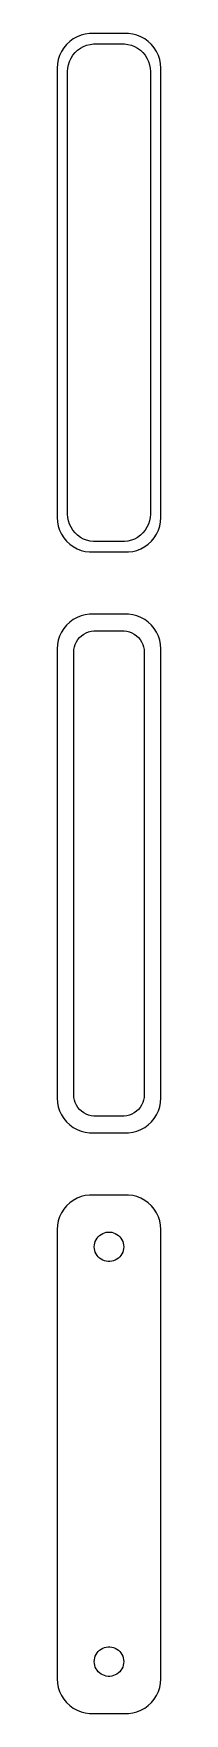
# Model space of a CAD drawing. Header units: metres. Extents: x -8 to 8, y 215 to 457.
import ezdxf

# ---------------------------------------------------------------- set-up
doc = ezdxf.new("R2010")
doc.units = ezdxf.units.M

msp = doc.modelspace()

# ---------------------------------------------------------------- linework, layer by layer
for p, q in [((-4.62889, 457.024), (-5.17912, 456.722)), ((-4.04507, 457.255), (-4.62889, 457.024)), ((-3.4369, 457.411), (-4.04507, 457.255)), ((-2.81395, 457.49), (-3.4369, 457.411)), ((2.81395, 457.49), (-2.81395, 457.49)), ((3.4369, 457.411), (2.81395, 457.49)), ((4.04507, 457.255), (3.4369, 457.411)), ((4.62889, 457.024), (4.04507, 457.255)), ((5.17912, 456.722), (4.62889, 457.024)), ((-6.88153, 454.909), (-7.14888, 454.341)), ((-6.54507, 455.439), (-6.88153, 454.909)), ((-6.14484, 455.923), (-6.54507, 455.439)), ((-5.68712, 456.353), (-6.14484, 455.923)), ((-5.17912, 456.722), (-5.68712, 456.353)), ((-5.23605, 454.351), (-4.91586, 454.738)), ((-4.91586, 454.738), (-4.54968, 455.082)), ((-4.54968, 455.082), (-4.1433, 455.377)), ((-4.1433, 455.377), (-3.70311, 455.619)), ((-3.70311, 455.619), (-3.23605, 455.804)), ((-3.23605, 455.804), (-2.74951, 455.929)), ((-2.74951, 455.929), (-2.25116, 455.992)), ((-2.25116, 455.992), (2.25116, 455.992)), ((2.25116, 455.992), (2.74951, 455.929)), ((2.74951, 455.929), (3.23605, 455.804)), ((3.23605, 455.804), (3.70311, 455.619)), ((3.70311, 455.619), (4.1433, 455.377)), ((4.1433, 455.377), (4.54968, 455.082)), ((4.54968, 455.082), (4.91586, 454.738)), ((4.91586, 454.738), (5.23605, 454.351)), ((5.68712, 456.353), (5.17912, 456.722)), ((6.14484, 455.923), (5.68712, 456.353)), ((6.54507, 455.439), (6.14484, 455.923)), ((6.88153, 454.909), (6.54507, 455.439)), ((7.14888, 454.341), (6.88153, 454.909)), ((-7.46057, 453.127), (-7.5, 452.5)), ((-7.5, 452.5), (-7.5, 387.5)), ((-7.34291, 453.743), (-7.46057, 453.127)), ((-7.14888, 454.341), (-7.34291, 453.743)), ((-6, 452), (-5.96844, 452.501)), ((-6, 388), (-6, 452)), ((-5.96844, 452.501), (-5.87433, 452.995)), ((-5.87433, 452.995), (-5.7191, 453.472)), ((-5.7191, 453.472), (-5.50522, 453.927)), ((-5.50522, 453.927), (-5.23605, 454.351)), ((5.23605, 454.351), (5.50522, 453.927)), ((5.50522, 453.927), (5.7191, 453.472)), ((5.7191, 453.472), (5.87433, 452.995)), ((5.87433, 452.995), (5.96844, 452.501)), ((5.96844, 452.501), (6, 452)), ((6, 452), (6, 388)), ((7.34291, 453.743), (7.14888, 454.341)), ((7.46057, 453.127), (7.34291, 453.743)), ((7.5, 452.5), (7.46057, 453.127)), ((7.5, 387.5), (7.5, 452.5)), ((-7.5, 387.5), (-7.46057, 386.873)), ((-7.46057, 386.873), (-7.34291, 386.257)), ((-5.96844, 387.499), (-6, 388)), ((-5.87433, 387.005), (-5.96844, 387.499)), ((-5.7191, 386.528), (-5.87433, 387.005)), ((-5.50522, 386.073), (-5.7191, 386.528)), ((5.7191, 386.528), (5.50522, 386.073)), ((5.87433, 387.005), (5.7191, 386.528)), ((5.96844, 387.499), (5.87433, 387.005)), ((6, 388), (5.96844, 387.499)), ((7.34291, 386.257), (7.46057, 386.873)), ((7.46057, 386.873), (7.5, 387.5)), ((-7.34291, 386.257), (-7.14888, 385.659)), ((-7.14888, 385.659), (-6.88153, 385.091)), ((-6.88153, 385.091), (-6.54507, 384.561)), ((-6.54507, 384.561), (-6.14484, 384.077)), ((-6.14484, 384.077), (-5.68712, 383.647)), ((-5.23605, 385.649), (-5.50522, 386.073)), ((-4.91586, 385.262), (-5.23605, 385.649)), ((-4.54968, 384.918), (-4.91586, 385.262)), ((-4.1433, 384.623), (-4.54968, 384.918)), ((-3.70311, 384.381), (-4.1433, 384.623)), ((-3.23605, 384.196), (-3.70311, 384.381)), ((-2.74951, 384.071), (-3.23605, 384.196)), ((-2.25116, 384.008), (-2.74951, 384.071)), ((2.25116, 384.008), (-2.25116, 384.008)), ((2.74951, 384.071), (2.25116, 384.008)), ((3.23605, 384.196), (2.74951, 384.071)), ((3.70311, 384.381), (3.23605, 384.196)), ((4.1433, 384.623), (3.70311, 384.381)), ((4.54968, 384.918), (4.1433, 384.623)), ((4.91586, 385.262), (4.54968, 384.918)), ((5.23605, 385.649), (4.91586, 385.262)), ((5.50522, 386.073), (5.23605, 385.649)), ((5.68712, 383.647), (6.14484, 384.077)), ((6.14484, 384.077), (6.54507, 384.561)), ((6.54507, 384.561), (6.88153, 385.091)), ((6.88153, 385.091), (7.14888, 385.659)), ((7.14888, 385.659), (7.34291, 386.257)), ((-5.68712, 383.647), (-5.17912, 383.278)), ((-5.17912, 383.278), (-4.62889, 382.976)), ((-4.62889, 382.976), (-4.04507, 382.745)), ((-4.04507, 382.745), (-3.4369, 382.589)), ((-3.4369, 382.589), (-2.81395, 382.51)), ((-2.81395, 382.51), (2.81395, 382.51)), ((2.81395, 382.51), (3.4369, 382.589)), ((3.4369, 382.589), (4.04507, 382.745)), ((4.04507, 382.745), (4.62889, 382.976)), ((4.62889, 382.976), (5.17912, 383.278)), ((5.17912, 383.278), (5.68712, 383.647)), ((-6.14484, 371.923), (-6.54507, 371.439)), ((-5.68712, 372.353), (-6.14484, 371.923)), ((-5.17912, 372.722), (-5.68712, 372.353)), ((-4.62889, 373.024), (-5.17912, 372.722)), ((-4.04507, 373.255), (-4.62889, 373.024)), ((-3.4369, 373.411), (-4.04507, 373.255)), ((-2.81395, 373.49), (-3.4369, 373.411)), ((2.81395, 373.49), (-2.81395, 373.49)), ((3.4369, 373.411), (2.81395, 373.49)), ((4.04507, 373.255), (3.4369, 373.411)), ((4.62889, 373.024), (4.04507, 373.255)), ((5.17912, 372.722), (4.62889, 373.024)), ((5.68712, 372.353), (5.17912, 372.722)), ((6.14484, 371.923), (5.68712, 372.353)), ((6.54507, 371.439), (6.14484, 371.923)), ((-7.34291, 369.743), (-7.46057, 369.127)), ((-7.14888, 370.341), (-7.34291, 369.743)), ((-6.88153, 370.909), (-7.14888, 370.341)), ((-6.54507, 371.439), (-6.88153, 370.909)), ((-4.89432, 369.146), (-4.72786, 369.5)), ((-4.72786, 369.5), (-4.5184, 369.83)), ((-4.5184, 369.83), (-4.26921, 370.131)), ((-4.26921, 370.131), (-3.98424, 370.399)), ((-3.98424, 370.399), (-3.66798, 370.628)), ((-3.66798, 370.628), (-3.32541, 370.817)), ((-3.32541, 370.817), (-2.96194, 370.961)), ((-2.96194, 370.961), (-2.5833, 371.058)), ((-2.5833, 371.058), (-2.19545, 371.107)), ((-2.19545, 371.107), (2.19545, 371.107)), ((2.19545, 371.107), (2.5833, 371.058)), ((2.5833, 371.058), (2.96194, 370.961)), ((2.96194, 370.961), (3.32541, 370.817)), ((3.32541, 370.817), (3.66798, 370.628)), ((3.66798, 370.628), (3.98424, 370.399)), ((3.98424, 370.399), (4.26921, 370.131)), ((4.26921, 370.131), (4.5184, 369.83)), ((4.5184, 369.83), (4.72786, 369.5)), ((4.72786, 369.5), (4.89432, 369.146)), ((6.88153, 370.909), (6.54507, 371.439)), ((7.14888, 370.341), (6.88153, 370.909)), ((7.34291, 369.743), (7.14888, 370.341)), ((7.46057, 369.127), (7.34291, 369.743)), ((-7.46057, 369.127), (-7.5, 368.5)), ((-7.5, 368.5), (-7.5, 303.5)), ((-5.11292, 368), (-5.08836, 368.39)), ((-5.11292, 304), (-5.11292, 368)), ((-5.08836, 368.39), (-5.01512, 368.774)), ((-5.01512, 368.774), (-4.89432, 369.146)), ((4.89432, 369.146), (5.01512, 368.774)), ((5.01512, 368.774), (5.08836, 368.39)), ((5.08836, 368.39), (5.11292, 368)), ((5.11292, 368), (5.11292, 304)), ((7.5, 368.5), (7.46057, 369.127)), ((7.5, 303.5), (7.5, 368.5)), ((-5.08836, 303.61), (-5.11292, 304)), ((5.11292, 304), (5.08836, 303.61)), ((-7.5, 303.5), (-7.46057, 302.873)), ((-7.46057, 302.873), (-7.34291, 302.257)), ((-7.34291, 302.257), (-7.14888, 301.659)), ((-7.14888, 301.659), (-6.88153, 301.091)), ((-5.01512, 303.226), (-5.08836, 303.61)), ((-4.89432, 302.854), (-5.01512, 303.226)), ((-4.72786, 302.5), (-4.89432, 302.854)), ((-4.5184, 302.17), (-4.72786, 302.5)), ((-4.26921, 301.869), (-4.5184, 302.17)), ((-3.98424, 301.601), (-4.26921, 301.869)), ((-3.66798, 301.372), (-3.98424, 301.601)), ((-3.32541, 301.183), (-3.66798, 301.372)), ((3.66798, 301.372), (3.32541, 301.183)), ((3.98424, 301.601), (3.66798, 301.372)), ((4.26921, 301.869), (3.98424, 301.601)), ((4.5184, 302.17), (4.26921, 301.869)), ((4.72786, 302.5), (4.5184, 302.17)), ((4.89432, 302.854), (4.72786, 302.5)), ((5.01512, 303.226), (4.89432, 302.854)), ((5.08836, 303.61), (5.01512, 303.226)), ((6.88153, 301.091), (7.14888, 301.659)), ((7.14888, 301.659), (7.34291, 302.257)), ((7.34291, 302.257), (7.46057, 302.873)), ((7.46057, 302.873), (7.5, 303.5)), ((-6.88153, 301.091), (-6.54507, 300.561)), ((-6.54507, 300.561), (-6.14484, 300.077)), ((-6.14484, 300.077), (-5.68712, 299.647)), ((-5.68712, 299.647), (-5.17912, 299.278)), ((-5.17912, 299.278), (-4.62889, 298.976)), ((-4.62889, 298.976), (-4.04507, 298.745)), ((-2.96194, 301.039), (-3.32541, 301.183)), ((-2.5833, 300.942), (-2.96194, 301.039)), ((-2.19545, 300.893), (-2.5833, 300.942)), ((2.19545, 300.893), (-2.19545, 300.893)), ((2.5833, 300.942), (2.19545, 300.893)), ((2.96194, 301.039), (2.5833, 300.942)), ((3.32541, 301.183), (2.96194, 301.039)), ((4.04507, 298.745), (4.62889, 298.976)), ((4.62889, 298.976), (5.17912, 299.278)), ((5.17912, 299.278), (5.68712, 299.647)), ((5.68712, 299.647), (6.14484, 300.077)), ((6.14484, 300.077), (6.54507, 300.561)), ((6.54507, 300.561), (6.88153, 301.091)), ((-4.04507, 298.745), (-3.4369, 298.589)), ((-3.4369, 298.589), (-2.81395, 298.51)), ((-2.81395, 298.51), (2.81395, 298.51)), ((2.81395, 298.51), (3.4369, 298.589)), ((3.4369, 298.589), (4.04507, 298.745)), ((-4.04507, 289.255), (-4.62889, 289.024)), ((-3.4369, 289.411), (-4.04507, 289.255)), ((-2.81395, 289.49), (-3.4369, 289.411)), ((2.81395, 289.49), (-2.81395, 289.49)), ((3.4369, 289.411), (2.81395, 289.49)), ((4.04507, 289.255), (3.4369, 289.411)), ((4.62889, 289.024), (4.04507, 289.255)), ((-6.88153, 286.909), (-7.14888, 286.341)), ((-6.54507, 287.439), (-6.88153, 286.909)), ((-6.14484, 287.923), (-6.54507, 287.439)), ((-5.68712, 288.353), (-6.14484, 287.923)), ((-5.17912, 288.722), (-5.68712, 288.353)), ((-4.62889, 289.024), (-5.17912, 288.722)), ((5.17912, 288.722), (4.62889, 289.024)), ((5.68712, 288.353), (5.17912, 288.722)), ((6.14484, 287.923), (5.68712, 288.353)), ((6.54507, 287.439), (6.14484, 287.923)), ((6.88153, 286.909), (6.54507, 287.439)), ((7.14888, 286.341), (6.88153, 286.909)), ((-7.46057, 285.127), (-7.5, 284.5)), ((-7.5, 284.5), (-7.5, 219.5)), ((-7.34291, 285.743), (-7.46057, 285.127)), ((-7.14888, 286.341), (-7.34291, 285.743)), ((7.34291, 285.743), (7.14888, 286.341)), ((7.46057, 285.127), (7.34291, 285.743)), ((7.5, 284.5), (7.46057, 285.127)), ((7.5, 219.5), (7.5, 284.5)), ((-2.13528, 282), (-2.11845, 282.268)), ((-2.11845, 281.732), (-2.13528, 282)), ((-2.11845, 282.268), (-2.06821, 282.531)), ((-2.06821, 282.531), (-1.98534, 282.786)), ((-1.98534, 282.786), (-1.87117, 283.029)), ((-1.87117, 283.029), (-1.72748, 283.255)), ((-1.72748, 283.255), (-1.55655, 283.462)), ((-1.55655, 283.462), (-1.36108, 283.645)), ((-1.36108, 283.645), (-1.14413, 283.803)), ((-1.14413, 283.803), (-0.909149, 283.932)), ((-0.909149, 283.932), (-0.659836, 284.031)), ((-0.659836, 284.031), (-0.400101, 284.097)), ((-0.400101, 284.097), (-0.134064, 284.131)), ((-0.134064, 284.131), (0.134064, 284.131)), ((0.134064, 284.131), (0.400101, 284.097)), ((0.400101, 284.097), (0.659836, 284.031)), ((0.659836, 284.031), (0.909149, 283.932)), ((0.909149, 283.932), (1.14413, 283.803)), ((1.14413, 283.803), (1.36108, 283.645)), ((1.36108, 283.645), (1.55655, 283.462)), ((1.55655, 283.462), (1.72748, 283.255)), ((1.72748, 283.255), (1.87117, 283.029)), ((1.87117, 283.029), (1.98534, 282.786)), ((1.98534, 282.786), (2.06821, 282.531)), ((2.06821, 282.531), (2.11845, 282.268)), ((2.11845, 282.268), (2.13528, 282)), ((2.13528, 282), (2.11845, 281.732)), ((-2.06821, 281.469), (-2.11845, 281.732)), ((-1.98534, 281.214), (-2.06821, 281.469)), ((-1.87117, 280.971), (-1.98534, 281.214)), ((-1.72748, 280.745), (-1.87117, 280.971)), ((-1.55655, 280.538), (-1.72748, 280.745)), ((-1.36108, 280.355), (-1.55655, 280.538)), ((-1.14413, 280.197), (-1.36108, 280.355)), ((-0.909149, 280.068), (-1.14413, 280.197)), ((-0.659836, 279.969), (-0.909149, 280.068)), ((-0.400101, 279.903), (-0.659836, 279.969)), ((-0.134064, 279.869), (-0.400101, 279.903)), ((0.134064, 279.869), (-0.134064, 279.869)), ((0.400101, 279.903), (0.134064, 279.869)), ((0.659836, 279.969), (0.400101, 279.903)), ((0.909149, 280.068), (0.659836, 279.969)), ((1.14413, 280.197), (0.909149, 280.068)), ((1.36108, 280.355), (1.14413, 280.197)), ((1.55655, 280.538), (1.36108, 280.355)), ((1.72748, 280.745), (1.55655, 280.538)), ((1.87117, 280.971), (1.72748, 280.745)), ((1.98534, 281.214), (1.87117, 280.971)), ((2.06821, 281.469), (1.98534, 281.214)), ((2.11845, 281.732), (2.06821, 281.469)), ((-1.55655, 223.462), (-1.36108, 223.645)), ((-1.36108, 223.645), (-1.14413, 223.803)), ((-1.14413, 223.803), (-0.909149, 223.932)), ((-0.909149, 223.932), (-0.659836, 224.031)), ((-0.659836, 224.031), (-0.400101, 224.097)), ((-0.400101, 224.097), (-0.134064, 224.131)), ((-0.134064, 224.131), (0.134064, 224.131)), ((0.134064, 224.131), (0.400101, 224.097)), ((0.400101, 224.097), (0.659836, 224.031)), ((0.659836, 224.031), (0.909149, 223.932)), ((0.909149, 223.932), (1.14413, 223.803)), ((1.14413, 223.803), (1.36108, 223.645)), ((1.36108, 223.645), (1.55655, 223.462)), ((-2.13528, 222), (-2.11845, 222.268)), ((-2.11845, 221.732), (-2.13528, 222)), ((-2.11845, 222.268), (-2.06821, 222.531)), ((-2.06821, 221.469), (-2.11845, 221.732)), ((-2.06821, 222.531), (-1.98534, 222.786)), ((-1.98534, 221.214), (-2.06821, 221.469)), ((-1.98534, 222.786), (-1.87117, 223.029)), ((-1.87117, 220.971), (-1.98534, 221.214)), ((-1.87117, 223.029), (-1.72748, 223.255)), ((-1.72748, 223.255), (-1.55655, 223.462)), ((1.55655, 223.462), (1.72748, 223.255)), ((1.72748, 223.255), (1.87117, 223.029)), ((1.87117, 223.029), (1.98534, 222.786)), ((1.98534, 221.214), (1.87117, 220.971)), ((1.98534, 222.786), (2.06821, 222.531)), ((2.06821, 221.469), (1.98534, 221.214)), ((2.06821, 222.531), (2.11845, 222.268)), ((2.11845, 221.732), (2.06821, 221.469)), ((2.11845, 222.268), (2.13528, 222)), ((2.13528, 222), (2.11845, 221.732)), ((-7.5, 219.5), (-7.46057, 218.873)), ((-7.46057, 218.873), (-7.34291, 218.257)), ((-1.72748, 220.745), (-1.87117, 220.971)), ((-1.55655, 220.538), (-1.72748, 220.745)), ((-1.36108, 220.355), (-1.55655, 220.538)), ((-1.14413, 220.197), (-1.36108, 220.355)), ((-0.909149, 220.068), (-1.14413, 220.197)), ((-0.659836, 219.969), (-0.909149, 220.068)), ((-0.400101, 219.903), (-0.659836, 219.969)), ((-0.134064, 219.869), (-0.400101, 219.903)), ((0.134064, 219.869), (-0.134064, 219.869)), ((0.400101, 219.903), (0.134064, 219.869)), ((0.659836, 219.969), (0.400101, 219.903)), ((0.909149, 220.068), (0.659836, 219.969)), ((1.14413, 220.197), (0.909149, 220.068)), ((1.36108, 220.355), (1.14413, 220.197)), ((1.55655, 220.538), (1.36108, 220.355)), ((1.72748, 220.745), (1.55655, 220.538)), ((1.87117, 220.971), (1.72748, 220.745)), ((7.34291, 218.257), (7.46057, 218.873)), ((7.46057, 218.873), (7.5, 219.5)), ((-7.34291, 218.257), (-7.14888, 217.659)), ((-7.14888, 217.659), (-6.88153, 217.091)), ((-6.88153, 217.091), (-6.54507, 216.561)), ((-6.54507, 216.561), (-6.14484, 216.077)), ((6.14484, 216.077), (6.54507, 216.561)), ((6.54507, 216.561), (6.88153, 217.091)), ((6.88153, 217.091), (7.14888, 217.659)), ((7.14888, 217.659), (7.34291, 218.257)), ((-6.14484, 216.077), (-5.68712, 215.647)), ((-5.68712, 215.647), (-5.17912, 215.278)), ((-5.17912, 215.278), (-4.62889, 214.976)), ((-4.62889, 214.976), (-4.04507, 214.745)), ((-4.04507, 214.745), (-3.4369, 214.589)), ((-3.4369, 214.589), (-2.81395, 214.51)), ((-2.81395, 214.51), (2.81395, 214.51)), ((2.81395, 214.51), (3.4369, 214.589)), ((3.4369, 214.589), (4.04507, 214.745)), ((4.04507, 214.745), (4.62889, 214.976)), ((4.62889, 214.976), (5.17912, 215.278)), ((5.17912, 215.278), (5.68712, 215.647)), ((5.68712, 215.647), (6.14484, 216.077))]:
    msp.add_line(p, q)

doc.saveas('drawing.dxf')
